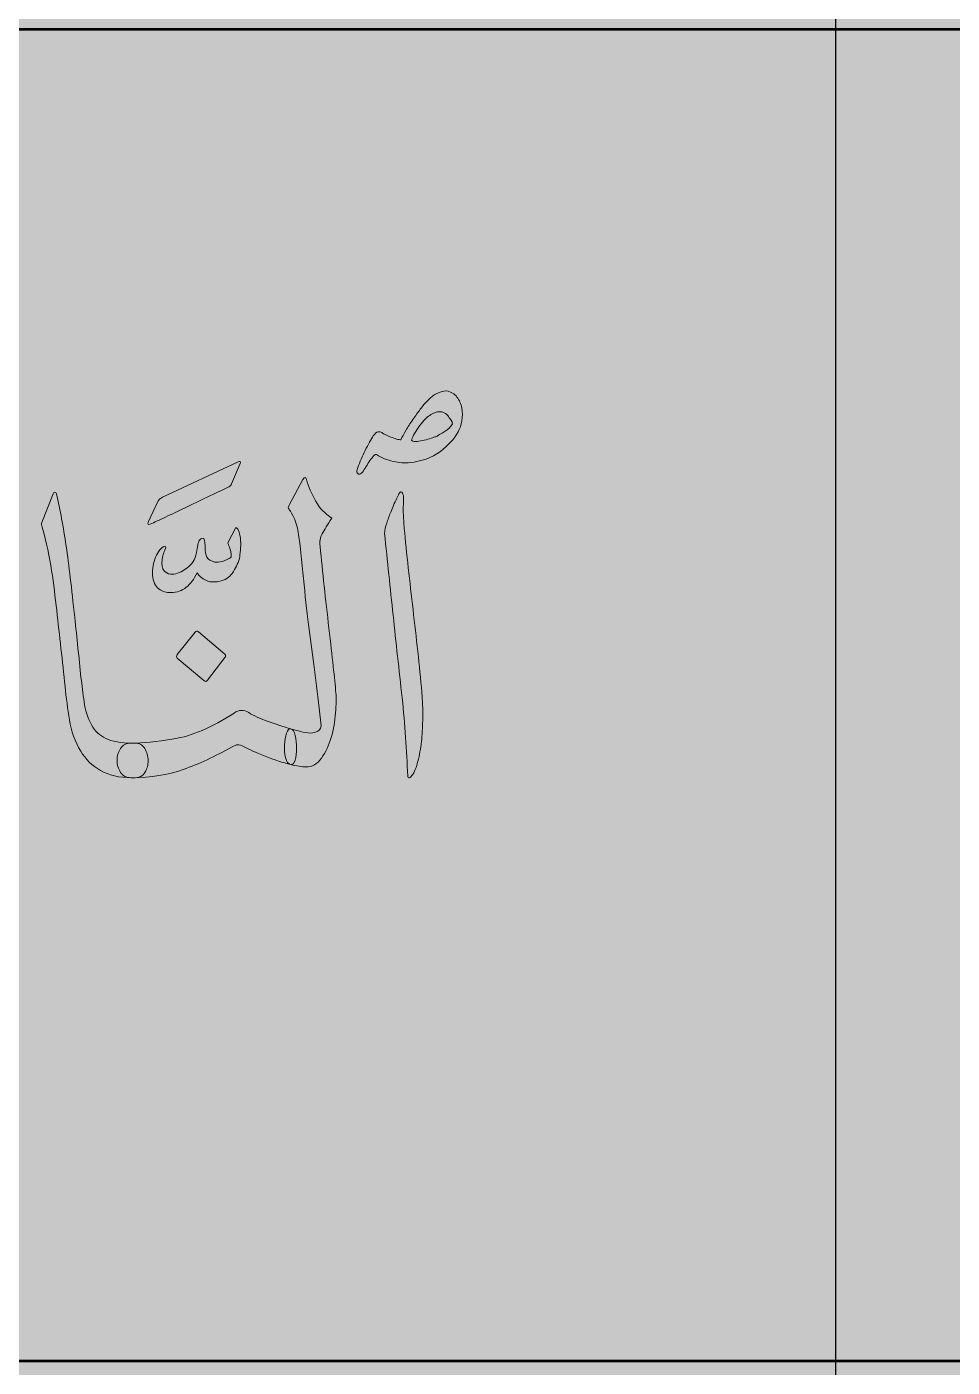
# Model space of a CAD drawing. Header units: inches. Extents: x -1481 to -429, y -1676 to -696.
# Drawn here: x -893.09 to -870.49, y -1240.95 to -1208.21 of the extents above; entities that cross this region are included whole.
import ezdxf

# ---------------------------------------------------------------- set-up
doc = ezdxf.new("R2010")
doc.units = ezdxf.units.IN
doc.header["$MEASUREMENT"] = 0
doc.layers.add('Layer 1', color=7, linetype='Continuous')

# ---------------------------------------------------------------- blocks, each defined once
blk = doc.blocks.new('block 75')
at = {"layer": 'Layer 1', "true_color": 0x009344}
h = blk.add_hatch(color=114, dxfattribs=at)
h.dxf.hatch_style = 2
h.paths.add_polyline_path([(-693.785, -1296.171), (-933.785, -1296.171), (-933.785, -1006.171), (-693.785, -1006.171)])
blk = doc.blocks.new('block 141')
at = {"layer": 'Layer 1', "color": 40, "lineweight": 30, "true_color": 0xf9a01b}
blk.add_lwpolyline([(-873.329, -1087.043), (-834.266, -1087.043), (-834.266, -1290.172), (-873.329, -1290.172), (-873.329, -1087.043)], dxfattribs=at)
blk.add_open_spline([(-895.945, -1087.043), (-895.945, -1087.043), (-873.329, -1087.043), (-873.329, -1087.043), (-873.329, -1087.043), (-873.329, -1290.172), (-873.329, -1290.172), (-873.329, -1290.172), (-912.392, -1290.172), (-912.392, -1290.172), (-912.392, -1290.172), (-912.392, -1102.669), (-912.392, -1102.669), (-912.392, -1094.039), (-905.028, -1087.043), (-895.945, -1087.043)], degree=3, knots=[0, 0, 0, 0, 1, 1, 1, 2, 2, 2, 3, 3, 3, 4, 4, 4, 5, 5, 5, 5], dxfattribs=at)
blk = doc.blocks.new('block 140')
at = {"layer": 'Layer 1', "true_color": 0x49c6ea}
h = blk.add_hatch(color=133, dxfattribs=at)
h.dxf.hatch_style = 2
h.paths.add_polyline_path([(-919.173, -1282.809), (-748.857, -1282.809), (-748.857, -1065.618), (-919.173, -1065.618)])
h = blk.add_hatch(color=133, dxfattribs=at)
h.dxf.hatch_style = 2
h.paths.add_polyline_path([(-907.435, -1277.731), (-761.338, -1277.731), (-761.338, -1076.165), (-907.435, -1076.165)])
at = {"layer": 'Layer 1', "true_color": 0xffed96}
h = blk.add_hatch(color=41, dxfattribs=at)
h.dxf.hatch_style = 2
h.paths.add_polyline_path([(-912.062, -1240.799), (-756.36, -1240.799), (-756.36, -1208.274), (-912.062, -1208.274)])
at = {"layer": 'Layer 1', "lineweight": 0}
blk.add_lwpolyline([(-912.062, -1240.799), (-756.36, -1240.799), (-756.36, -1208.274), (-912.062, -1208.274), (-912.062, -1240.799)], dxfattribs=at)
at = {"layer": 'Layer 1', "color": 44, "lineweight": 53, "true_color": 0xaf7e09}
blk.add_lwpolyline([(-912.062, -1240.799), (-756.36, -1240.799), (-756.36, -1208.274), (-912.062, -1208.274), (-912.062, -1240.799)], dxfattribs=at)
at = {"layer": 'Layer 1'}
blk.add_blockref('block 141', (0, 0), dxfattribs=at)
blk = doc.blocks.new('block 139')
at = {"layer": 'Layer 1', "true_color": 0x231f20}
h = blk.add_hatch(color=250, dxfattribs=at)
h.dxf.hatch_style = 2
edge = h.paths.add_edge_path()
edge.add_spline(control_points=[(-890.509, -1225.708), (-890.265, -1225.708), (-889.927, -1225.674), (-889.497, -1225.606), (-889.066, -1225.539), (-888.575, -1225.328), (-888.022, -1224.975), (-887.906, -1224.893), (-887.787, -1224.889), (-887.665, -1224.964), (-887.553, -1225.035), (-887.396, -1225.108), (-887.195, -1225.181), (-886.994, -1225.254), (-886.808, -1225.314), (-886.636, -1225.36), (-886.591, -1225.374), (-886.557, -1225.43), (-886.534, -1225.526), (-886.511, -1225.622), (-886.5, -1225.725), (-886.5, -1225.834), (-886.5, -1225.943), (-886.512, -1226.04), (-886.536, -1226.126), (-886.561, -1226.211), (-886.594, -1226.247), (-886.636, -1226.233), (-886.832, -1226.186), (-887.043, -1226.118), (-887.269, -1226.027), (-887.494, -1225.936), (-887.663, -1225.86), (-887.775, -1225.799), (-887.848, -1225.763), (-887.903, -1225.746), (-887.938, -1225.748), (-887.973, -1225.75), (-888.022, -1225.769), (-888.085, -1225.804), (-888.491, -1226.036), (-888.884, -1226.219), (-889.266, -1226.353), (-889.647, -1226.487), (-890.062, -1226.554), (-890.509, -1226.554), (-890.509, -1226.554), (-890.551, -1226.554), (-890.551, -1226.554), (-890.66, -1226.554), (-890.742, -1226.51), (-890.798, -1226.423), (-890.854, -1226.335), (-890.882, -1226.238), (-890.882, -1226.131), (-890.882, -1226.024), (-890.854, -1225.927), (-890.798, -1225.839), (-890.742, -1225.752), (-890.66, -1225.708), (-890.551, -1225.708), (-890.551, -1225.708), (-890.509, -1225.708), (-890.509, -1225.708)], knot_values=[0, 0, 0, 0, 1, 1, 1, 2, 2, 2, 3, 3, 3, 4, 4, 4, 5, 5, 5, 6, 6, 6, 7, 7, 7, 8, 8, 8, 9, 9, 9, 10, 10, 10, 11, 11, 11, 12, 12, 12, 13, 13, 13, 14, 14, 14, 15, 15, 15, 16, 16, 16, 17, 17, 17, 18, 18, 18, 19, 19, 19, 20, 20, 20, 21, 21, 21, 21], degree=3, periodic=1)
edge = h.paths.add_edge_path()
edge.add_spline(control_points=[(-888.977, -1222.999), (-888.949, -1222.967), (-888.923, -1222.964), (-888.898, -1222.988), (-888.898, -1222.988), (-888.253, -1223.535), (-888.253, -1223.535), (-888.225, -1223.567), (-888.223, -1223.595), (-888.247, -1223.62), (-888.247, -1223.62), (-888.678, -1224.172), (-888.678, -1224.172), (-888.702, -1224.207), (-888.73, -1224.211), (-888.762, -1224.182), (-888.762, -1224.182), (-889.413, -1223.636), (-889.413, -1223.636), (-889.437, -1223.611), (-889.437, -1223.581), (-889.413, -1223.545), (-889.413, -1223.545), (-888.977, -1222.999), (-888.977, -1222.999), (-888.977, -1222.999), (-888.977, -1222.999), (-888.977, -1222.999)], knot_values=[0, 0, 0, 0, 1, 1, 1, 2, 2, 2, 3, 3, 3, 4, 4, 4, 5, 5, 5, 6, 6, 6, 7, 7, 7, 8, 8, 8, 9, 9, 9, 9], degree=3, periodic=1)
edge = h.paths.add_edge_path()
edge.add_spline(control_points=[(-886.64, -1225.36), (-886.619, -1225.367), (-886.574, -1225.38), (-886.506, -1225.398), (-886.438, -1225.415), (-886.363, -1225.433), (-886.283, -1225.451), (-886.203, -1225.469), (-886.12, -1225.466), (-886.036, -1225.443), (-885.952, -1225.42), (-885.907, -1225.367), (-885.9, -1225.285), (-885.984, -1224.511), (-886.07, -1223.808), (-886.157, -1223.179), (-886.244, -1222.549), (-886.328, -1221.786), (-886.409, -1220.89), (-886.43, -1220.74), (-886.454, -1220.595), (-886.48, -1220.456), (-886.506, -1220.317), (-886.563, -1220.18), (-886.65, -1220.044), (-886.678, -1220.001), (-886.695, -1219.974), (-886.7, -1219.964), (-886.705, -1219.953), (-886.696, -1219.926), (-886.671, -1219.883), (-886.671, -1219.883), (-886.346, -1219.268), (-886.346, -1219.268), (-886.304, -1219.2), (-886.274, -1219.2), (-886.257, -1219.268), (-886.208, -1219.443), (-886.134, -1219.618), (-886.036, -1219.792), (-885.938, -1219.967), (-885.805, -1220.107), (-885.637, -1220.21), (-885.739, -1220.371), (-885.817, -1220.498), (-885.871, -1220.593), (-885.925, -1220.687), (-885.944, -1220.79), (-885.926, -1220.901), (-885.863, -1221.529), (-885.791, -1222.196), (-885.708, -1222.903), (-885.626, -1223.609), (-885.569, -1224.136), (-885.538, -1224.482), (-885.527, -1224.603), (-885.53, -1224.766), (-885.546, -1224.969), (-885.561, -1225.173), (-885.597, -1225.373), (-885.653, -1225.569), (-885.709, -1225.765), (-885.789, -1225.935), (-885.892, -1226.077), (-885.995, -1226.22), (-886.12, -1226.292), (-886.267, -1226.292), (-886.313, -1226.292), (-886.37, -1226.286), (-886.438, -1226.276), (-886.506, -1226.265), (-886.573, -1226.251), (-886.64, -1226.233), (-886.703, -1226.218), (-886.746, -1226.162), (-886.768, -1226.064), (-886.791, -1225.966), (-886.8, -1225.862), (-886.795, -1225.754), (-886.789, -1225.645), (-886.772, -1225.549), (-886.742, -1225.467), (-886.712, -1225.385), (-886.678, -1225.349), (-886.64, -1225.36)], knot_values=[0, 0, 0, 0, 1, 1, 1, 2, 2, 2, 3, 3, 3, 4, 4, 4, 5, 5, 5, 6, 6, 6, 7, 7, 7, 8, 8, 8, 9, 9, 9, 10, 10, 10, 11, 11, 11, 12, 12, 12, 13, 13, 13, 14, 14, 14, 15, 15, 15, 16, 16, 16, 17, 17, 17, 18, 18, 18, 19, 19, 19, 20, 20, 20, 21, 21, 21, 22, 22, 22, 23, 23, 23, 24, 24, 24, 25, 25, 25, 26, 26, 26, 27, 27, 27, 28, 28, 28, 28], degree=3, periodic=1)
edge = h.paths.add_edge_path()
edge.add_spline(control_points=[(-883.951, -1218.299), (-883.916, -1218.231), (-883.875, -1218.155), (-883.828, -1218.071), (-883.781, -1217.988), (-883.726, -1217.899), (-883.663, -1217.806), (-883.596, -1217.717), (-883.534, -1217.632), (-883.476, -1217.552), (-883.419, -1217.472), (-883.358, -1217.399), (-883.295, -1217.335), (-883.232, -1217.271), (-883.164, -1217.218), (-883.091, -1217.177), (-883.017, -1217.136), (-882.931, -1217.112), (-882.833, -1217.105), (-882.725, -1217.126), (-882.641, -1217.176), (-882.581, -1217.255), (-882.522, -1217.333), (-882.483, -1217.424), (-882.463, -1217.525), (-882.444, -1217.627), (-882.443, -1217.731), (-882.461, -1217.836), (-882.478, -1217.941), (-882.51, -1218.029), (-882.555, -1218.101), (-882.653, -1218.283), (-882.797, -1218.443), (-882.986, -1218.583), (-883.206, -1218.74), (-883.453, -1218.831), (-883.726, -1218.856), (-883.855, -1218.87), (-883.993, -1218.861), (-884.14, -1218.829), (-884.287, -1218.797), (-884.422, -1218.74), (-884.544, -1218.658), (-884.565, -1218.65), (-884.59, -1218.662), (-884.618, -1218.692), (-884.646, -1218.723), (-884.676, -1218.761), (-884.707, -1218.807), (-884.739, -1218.854), (-884.77, -1218.903), (-884.802, -1218.955), (-884.833, -1219.006), (-884.861, -1219.05), (-884.886, -1219.086), (-884.921, -1219.132), (-884.953, -1219.149), (-884.983, -1219.137), (-885.012, -1219.124), (-885.027, -1219.1), (-885.027, -1219.064), (-885.013, -1219.011), (-884.992, -1218.948), (-884.964, -1218.877), (-884.936, -1218.806), (-884.906, -1218.734), (-884.872, -1218.663), (-884.839, -1218.592), (-884.805, -1218.522), (-884.77, -1218.454), (-884.735, -1218.386), (-884.702, -1218.327), (-884.67, -1218.277), (-884.642, -1218.224), (-884.609, -1218.178), (-884.571, -1218.138), (-884.532, -1218.099), (-884.48, -1218.094), (-884.413, -1218.122), (-884.399, -1218.136), (-884.372, -1218.153), (-884.332, -1218.173), (-884.292, -1218.193), (-884.247, -1218.212), (-884.198, -1218.232), (-884.149, -1218.252), (-884.102, -1218.268), (-884.056, -1218.28), (-884.011, -1218.293), (-883.976, -1218.299), (-883.951, -1218.299)], knot_values=[0, 0, 0, 0, 1, 1, 1, 2, 2, 2, 3, 3, 3, 4, 4, 4, 5, 5, 5, 6, 6, 6, 7, 7, 7, 8, 8, 8, 9, 9, 9, 10, 10, 10, 11, 11, 11, 12, 12, 12, 13, 13, 13, 14, 14, 14, 15, 15, 15, 16, 16, 16, 17, 17, 17, 18, 18, 18, 19, 19, 19, 20, 20, 20, 21, 21, 21, 22, 22, 22, 23, 23, 23, 24, 24, 24, 25, 25, 25, 26, 26, 26, 27, 27, 27, 28, 28, 28, 29, 29, 29, 30, 30, 30, 30], degree=3, periodic=1)
edge = h.paths.add_edge_path()
edge.add_spline(control_points=[(-883.957, -1219.573), (-883.936, -1219.573), (-883.921, -1219.582), (-883.912, -1219.6), (-883.903, -1219.618), (-883.896, -1219.637), (-883.891, -1219.659), (-883.886, -1219.68), (-883.883, -1219.702), (-883.883, -1219.726), (-883.883, -1219.749), (-883.883, -1219.766), (-883.883, -1219.776), (-883.894, -1219.912), (-883.895, -1220.045), (-883.888, -1220.175), (-883.881, -1220.306), (-883.871, -1220.437), (-883.857, -1220.569), (-883.829, -1220.886), (-883.796, -1221.215), (-883.757, -1221.554), (-883.719, -1221.893), (-883.679, -1222.234), (-883.639, -1222.576), (-883.599, -1222.919), (-883.56, -1223.26), (-883.524, -1223.599), (-883.487, -1223.938), (-883.456, -1224.268), (-883.432, -1224.589), (-883.421, -1224.714), (-883.416, -1224.861), (-883.416, -1225.031), (-883.416, -1225.2), (-883.423, -1225.372), (-883.437, -1225.545), (-883.451, -1225.718), (-883.475, -1225.883), (-883.508, -1226.04), (-883.541, -1226.197), (-883.584, -1226.329), (-883.636, -1226.436), (-883.654, -1226.465), (-883.671, -1226.49), (-883.689, -1226.511), (-883.706, -1226.532), (-883.724, -1226.547), (-883.741, -1226.554), (-883.769, -1226.561), (-883.783, -1226.547), (-883.783, -1226.511), (-883.797, -1226.201), (-883.815, -1225.887), (-883.836, -1225.569), (-883.857, -1225.251), (-883.885, -1224.928), (-883.92, -1224.6), (-883.997, -1223.918), (-884.07, -1223.247), (-884.14, -1222.587), (-884.21, -1221.927), (-884.28, -1221.259), (-884.35, -1220.585), (-884.343, -1220.503), (-884.326, -1220.419), (-884.298, -1220.333), (-884.27, -1220.248), (-884.237, -1220.158), (-884.198, -1220.065), (-884.177, -1220.016), (-884.154, -1219.961), (-884.13, -1219.902), (-884.105, -1219.843), (-884.082, -1219.79), (-884.059, -1219.742), (-884.036, -1219.693), (-884.016, -1219.653), (-883.999, -1219.621), (-883.981, -1219.589), (-883.967, -1219.573), (-883.957, -1219.573)], knot_values=[0, 0, 0, 0, 1, 1, 1, 2, 2, 2, 3, 3, 3, 4, 4, 4, 5, 5, 5, 6, 6, 6, 7, 7, 7, 8, 8, 8, 9, 9, 9, 10, 10, 10, 11, 11, 11, 12, 12, 12, 13, 13, 13, 14, 14, 14, 15, 15, 15, 16, 16, 16, 17, 17, 17, 18, 18, 18, 19, 19, 19, 20, 20, 20, 21, 21, 21, 22, 22, 22, 23, 23, 23, 24, 24, 24, 25, 25, 25, 26, 26, 26, 27, 27, 27, 27], degree=3, periodic=1)
edge = h.paths.add_edge_path()
edge.add_spline(control_points=[(-882.802, -1217.705), (-882.879, -1217.626), (-882.963, -1217.598), (-883.054, -1217.619), (-883.145, -1217.64), (-883.229, -1217.683), (-883.306, -1217.747), (-883.337, -1217.769), (-883.377, -1217.809), (-883.424, -1217.868), (-883.471, -1217.927), (-883.516, -1217.988), (-883.558, -1218.053), (-883.6, -1218.117), (-883.634, -1218.175), (-883.66, -1218.227), (-883.686, -1218.278), (-883.694, -1218.31), (-883.684, -1218.32), (-883.652, -1218.338), (-883.608, -1218.344), (-883.552, -1218.339), (-883.497, -1218.334), (-883.439, -1218.324), (-883.379, -1218.31), (-883.32, -1218.295), (-883.265, -1218.279), (-883.214, -1218.261), (-883.163, -1218.244), (-883.126, -1218.231), (-883.101, -1218.224), (-883.01, -1218.178), (-882.932, -1218.133), (-882.868, -1218.09), (-882.803, -1218.047), (-882.744, -1217.988), (-882.692, -1217.913), (-882.692, -1217.878), (-882.705, -1217.844), (-882.731, -1217.812), (-882.757, -1217.78), (-882.781, -1217.744), (-882.802, -1217.705)], knot_values=[0, 0, 0, 0, 1, 1, 1, 2, 2, 2, 3, 3, 3, 4, 4, 4, 5, 5, 5, 6, 6, 6, 7, 7, 7, 8, 8, 8, 9, 9, 9, 10, 10, 10, 11, 11, 11, 12, 12, 12, 13, 13, 13, 14, 14, 14, 14], degree=3, periodic=1)
h = blk.add_hatch(color=250, dxfattribs=at)
h.dxf.hatch_style = 2
edge = h.paths.add_edge_path()
edge.add_spline(control_points=[(-888.085, -1219.375), (-888.095, -1219.407), (-888.119, -1219.431), (-888.156, -1219.449), (-888.324, -1219.53), (-888.5, -1219.615), (-888.684, -1219.703), (-888.867, -1219.792), (-889.045, -1219.876), (-889.217, -1219.958), (-889.388, -1220.039), (-889.548, -1220.115), (-889.697, -1220.186), (-889.845, -1220.256), (-889.971, -1220.315), (-890.075, -1220.36), (-890.099, -1220.371), (-890.116, -1220.371), (-890.126, -1220.36), (-890.136, -1220.35), (-890.136, -1220.334), (-890.126, -1220.313), (-890.126, -1220.313), (-889.878, -1219.793), (-889.878, -1219.793), (-889.862, -1219.765), (-889.844, -1219.745), (-889.825, -1219.733), (-889.807, -1219.72), (-889.789, -1219.709), (-889.772, -1219.698), (-889.772, -1219.698), (-887.928, -1218.839), (-887.928, -1218.839), (-887.874, -1218.815), (-887.858, -1218.829), (-887.878, -1218.882), (-887.878, -1218.882), (-888.085, -1219.375), (-888.085, -1219.375), (-888.085, -1219.375), (-888.085, -1219.375), (-888.085, -1219.375)], knot_values=[0, 0, 0, 0, 1, 1, 1, 2, 2, 2, 3, 3, 3, 4, 4, 4, 5, 5, 5, 6, 6, 6, 7, 7, 7, 8, 8, 8, 9, 9, 9, 10, 10, 10, 11, 11, 11, 12, 12, 12, 13, 13, 13, 14, 14, 14, 14], degree=3, periodic=1)
edge = h.paths.add_edge_path()
edge.add_spline(control_points=[(-888.929, -1221.549), (-889.006, -1221.706), (-889.094, -1221.824), (-889.192, -1221.902), (-889.296, -1221.984), (-889.421, -1222.027), (-889.564, -1222.031), (-889.68, -1222.034), (-889.78, -1222.004), (-889.866, -1221.94), (-889.952, -1221.875), (-890.002, -1221.763), (-890.016, -1221.602), (-890.023, -1221.531), (-890.019, -1221.457), (-890.005, -1221.38), (-889.991, -1221.303), (-889.97, -1221.231), (-889.942, -1221.163), (-889.914, -1221.099), (-889.882, -1221.043), (-889.845, -1220.995), (-889.808, -1220.947), (-889.769, -1220.915), (-889.727, -1220.901), (-889.685, -1220.898), (-889.681, -1220.93), (-889.716, -1220.997), (-889.737, -1221.037), (-889.754, -1221.083), (-889.766, -1221.137), (-889.779, -1221.19), (-889.785, -1221.243), (-889.787, -1221.295), (-889.789, -1221.346), (-889.785, -1221.39), (-889.774, -1221.426), (-889.764, -1221.461), (-889.741, -1221.495), (-889.706, -1221.527), (-889.653, -1221.567), (-889.597, -1221.585), (-889.538, -1221.584), (-889.478, -1221.582), (-889.421, -1221.568), (-889.365, -1221.543), (-889.305, -1221.519), (-889.252, -1221.489), (-889.205, -1221.455), (-889.157, -1221.421), (-889.109, -1221.376), (-889.06, -1221.319), (-889.015, -1221.265), (-888.982, -1221.197), (-888.961, -1221.115), (-888.94, -1221.033), (-888.926, -1220.965), (-888.919, -1220.912), (-888.915, -1220.865), (-888.903, -1220.819), (-888.882, -1220.773), (-888.861, -1220.726), (-888.826, -1220.703), (-888.777, -1220.703), (-888.766, -1220.703), (-888.759, -1220.713), (-888.753, -1220.732), (-888.748, -1220.752), (-888.744, -1220.774), (-888.74, -1220.799), (-888.737, -1220.824), (-888.735, -1220.848), (-888.735, -1220.872), (-888.735, -1220.895), (-888.735, -1220.912), (-888.735, -1220.922), (-888.735, -1221.026), (-888.719, -1221.107), (-888.688, -1221.166), (-888.656, -1221.225), (-888.593, -1221.265), (-888.499, -1221.287), (-888.45, -1221.297), (-888.386, -1221.292), (-888.307, -1221.27), (-888.228, -1221.249), (-888.159, -1221.213), (-888.1, -1221.163), (-888.093, -1221.156), (-888.091, -1221.137), (-888.095, -1221.104), (-888.098, -1221.072), (-888.104, -1221.039), (-888.113, -1221.003), (-888.122, -1220.967), (-888.134, -1220.929), (-888.15, -1220.888), (-888.165, -1220.847), (-888.175, -1220.823), (-888.179, -1220.815), (-888.179, -1220.815), (-887.984, -1220.441), (-887.984, -1220.441), (-887.949, -1220.459), (-887.922, -1220.498), (-887.903, -1220.558), (-887.884, -1220.619), (-887.872, -1220.688), (-887.866, -1220.765), (-887.861, -1220.841), (-887.862, -1220.919), (-887.869, -1220.997), (-887.876, -1221.076), (-887.885, -1221.142), (-887.895, -1221.196), (-887.937, -1221.328), (-887.994, -1221.447), (-888.066, -1221.554), (-888.137, -1221.661), (-888.247, -1221.729), (-888.394, -1221.758), (-888.523, -1221.783), (-888.632, -1221.774), (-888.719, -1221.731), (-888.807, -1221.688), (-888.877, -1221.627), (-888.929, -1221.549)], knot_values=[0, 0, 0, 0, 1, 1, 1, 2, 2, 2, 3, 3, 3, 4, 4, 4, 5, 5, 5, 6, 6, 6, 7, 7, 7, 8, 8, 8, 9, 9, 9, 10, 10, 10, 11, 11, 11, 12, 12, 12, 13, 13, 13, 14, 14, 14, 15, 15, 15, 16, 16, 16, 17, 17, 17, 18, 18, 18, 19, 19, 19, 20, 20, 20, 21, 21, 21, 22, 22, 22, 23, 23, 23, 24, 24, 24, 25, 25, 25, 26, 26, 26, 27, 27, 27, 28, 28, 28, 29, 29, 29, 30, 30, 30, 31, 31, 31, 32, 32, 32, 33, 33, 33, 34, 34, 34, 35, 35, 35, 36, 36, 36, 37, 37, 37, 38, 38, 38, 39, 39, 39, 40, 40, 40, 41, 41, 41, 42, 42, 42, 42], degree=3, periodic=1)
h = blk.add_hatch(color=250, dxfattribs=at)
h.dxf.hatch_style = 2
edge = h.paths.add_edge_path()
edge.add_spline(control_points=[(-897.318, -1225.21), (-897.234, -1225.274), (-897.129, -1225.32), (-897.003, -1225.347), (-896.877, -1225.373), (-896.748, -1225.385), (-896.617, -1225.381), (-896.486, -1225.378), (-896.358, -1225.361), (-896.234, -1225.331), (-896.11, -1225.3), (-896.006, -1225.258), (-895.922, -1225.205), (-895.754, -1225.105), (-895.622, -1224.975), (-895.528, -1224.814), (-895.434, -1224.653), (-895.337, -1224.455), (-895.239, -1224.22), (-895.225, -1224.184), (-895.204, -1224.155), (-895.176, -1224.131), (-895.148, -1224.108), (-895.121, -1224.095), (-895.095, -1224.091), (-895.069, -1224.088), (-895.048, -1224.095), (-895.032, -1224.113), (-895.016, -1224.131), (-895.014, -1224.163), (-895.024, -1224.209), (-895.045, -1224.302), (-895.067, -1224.388), (-895.09, -1224.466), (-895.113, -1224.545), (-895.143, -1224.639), (-895.182, -1224.75), (-895.168, -1224.818), (-895.114, -1224.891), (-895.022, -1224.969), (-894.929, -1225.048), (-894.817, -1225.115), (-894.686, -1225.17), (-894.554, -1225.225), (-894.414, -1225.262), (-894.263, -1225.28), (-894.113, -1225.298), (-893.971, -1225.28), (-893.838, -1225.226), (-893.838, -1225.091), (-893.847, -1224.965), (-893.864, -1224.849), (-893.882, -1224.733), (-893.911, -1224.603), (-893.953, -1224.461), (-893.953, -1224.461), (-893.644, -1223.829), (-893.644, -1223.829), (-893.619, -1223.783), (-893.598, -1223.779), (-893.581, -1223.818), (-893.497, -1224.1), (-893.453, -1224.348), (-893.45, -1224.562), (-893.446, -1224.777), (-893.476, -1225.003), (-893.539, -1225.242), (-893.56, -1225.328), (-893.587, -1225.415), (-893.62, -1225.502), (-893.653, -1225.589), (-893.693, -1225.671), (-893.738, -1225.746), (-893.784, -1225.82), (-893.837, -1225.885), (-893.898, -1225.938), (-893.96, -1225.992), (-894.029, -1226.029), (-894.106, -1226.051), (-894.235, -1226.083), (-894.365, -1226.092), (-894.494, -1226.077), (-894.624, -1226.063), (-894.749, -1226.028), (-894.869, -1225.973), (-894.99, -1225.918), (-895.104, -1225.843), (-895.21, -1225.748), (-895.317, -1225.654), (-895.411, -1225.544), (-895.491, -1225.419), (-895.705, -1225.701), (-895.939, -1225.903), (-896.195, -1226.027), (-896.45, -1226.15), (-896.74, -1226.201), (-897.066, -1226.179), (-897.041, -1226.354), (-897.028, -1226.53), (-897.026, -1226.706), (-897.025, -1226.883), (-897.037, -1227.058), (-897.063, -1227.231), (-897.089, -1227.404), (-897.131, -1227.572), (-897.189, -1227.734), (-897.247, -1227.897), (-897.325, -1228.047), (-897.423, -1228.187), (-897.57, -1228.39), (-897.743, -1228.568), (-897.942, -1228.719), (-898.142, -1228.871), (-898.355, -1228.997), (-898.583, -1229.097), (-898.814, -1229.197), (-899.052, -1229.271), (-899.296, -1229.319), (-899.541, -1229.367), (-899.785, -1229.391), (-900.026, -1229.391), (-900.306, -1229.391), (-900.568, -1229.347), (-900.813, -1229.257), (-901.058, -1229.168), (-901.271, -1229.04), (-901.451, -1228.872), (-901.631, -1228.704), (-901.774, -1228.5), (-901.879, -1228.259), (-901.984, -1228.018), (-902.036, -1227.744), (-902.036, -1227.437), (-902.036, -1227.102), (-901.981, -1226.778), (-901.871, -1226.466), (-901.761, -1226.153), (-901.616, -1225.858), (-901.438, -1225.58), (-901.417, -1225.547), (-901.398, -1225.532), (-901.383, -1225.534), (-901.367, -1225.536), (-901.354, -1225.546), (-901.343, -1225.563), (-901.333, -1225.581), (-901.326, -1225.602), (-901.322, -1225.625), (-901.319, -1225.648), (-901.319, -1225.663), (-901.322, -1225.671), (-901.389, -1225.853), (-901.449, -1226.027), (-901.503, -1226.195), (-901.558, -1226.363), (-901.598, -1226.525), (-901.624, -1226.682), (-901.65, -1226.839), (-901.659, -1226.994), (-901.65, -1227.145), (-901.642, -1227.297), (-901.606, -1227.45), (-901.543, -1227.603), (-901.431, -1227.882), (-901.25, -1228.108), (-901, -1228.283), (-900.749, -1228.458), (-900.407, -1228.545), (-899.973, -1228.545), (-899.729, -1228.545), (-899.48, -1228.522), (-899.228, -1228.476), (-898.976, -1228.429), (-898.733, -1228.356), (-898.499, -1228.256), (-898.264, -1228.156), (-898.048, -1228.028), (-897.85, -1227.871), (-897.653, -1227.714), (-897.487, -1227.525), (-897.354, -1227.303), (-897.354, -1227.111), (-897.373, -1226.928), (-897.41, -1226.755), (-897.446, -1226.581), (-897.496, -1226.415), (-897.559, -1226.254), (-897.622, -1226.09), (-897.696, -1225.929), (-897.78, -1225.772), (-897.864, -1225.615), (-897.953, -1225.455), (-898.047, -1225.29), (-898.009, -1225.162), (-897.979, -1225.038), (-897.958, -1224.918), (-897.937, -1224.799), (-897.906, -1224.677), (-897.864, -1224.552), (-897.853, -1224.523), (-897.839, -1224.51), (-897.822, -1224.512), (-897.804, -1224.513), (-897.785, -1224.527), (-897.764, -1224.552), (-897.68, -1224.673), (-897.603, -1224.787), (-897.533, -1224.894), (-897.463, -1225.001), (-897.391, -1225.107), (-897.318, -1225.21)], knot_values=[0, 0, 0, 0, 1, 1, 1, 2, 2, 2, 3, 3, 3, 4, 4, 4, 5, 5, 5, 6, 6, 6, 7, 7, 7, 8, 8, 8, 9, 9, 9, 10, 10, 10, 11, 11, 11, 12, 12, 12, 13, 13, 13, 14, 14, 14, 15, 15, 15, 16, 16, 16, 17, 17, 17, 18, 18, 18, 19, 19, 19, 20, 20, 20, 21, 21, 21, 22, 22, 22, 23, 23, 23, 24, 24, 24, 25, 25, 25, 26, 26, 26, 27, 27, 27, 28, 28, 28, 29, 29, 29, 30, 30, 30, 31, 31, 31, 32, 32, 32, 33, 33, 33, 34, 34, 34, 35, 35, 35, 36, 36, 36, 37, 37, 37, 38, 38, 38, 39, 39, 39, 40, 40, 40, 41, 41, 41, 42, 42, 42, 43, 43, 43, 44, 44, 44, 45, 45, 45, 46, 46, 46, 47, 47, 47, 48, 48, 48, 49, 49, 49, 50, 50, 50, 51, 51, 51, 52, 52, 52, 53, 53, 53, 54, 54, 54, 55, 55, 55, 56, 56, 56, 57, 57, 57, 58, 58, 58, 59, 59, 59, 60, 60, 60, 61, 61, 61, 62, 62, 62, 63, 63, 63, 64, 64, 64, 65, 65, 65, 66, 66, 66, 67, 67, 67, 68, 68, 68, 69, 69, 69, 70, 70, 70, 70], degree=3, periodic=1)
edge = h.paths.add_edge_path()
edge.add_spline(control_points=[(-890.443, -1225.708), (-890.338, -1225.708), (-890.259, -1225.753), (-890.207, -1225.842), (-890.154, -1225.931), (-890.127, -1226.028), (-890.125, -1226.134), (-890.123, -1226.239), (-890.149, -1226.335), (-890.201, -1226.423), (-890.254, -1226.51), (-890.334, -1226.554), (-890.443, -1226.554), (-890.453, -1226.554), (-890.465, -1226.554), (-890.477, -1226.554), (-890.489, -1226.554), (-890.502, -1226.554), (-890.516, -1226.554), (-890.831, -1226.554), (-891.089, -1226.495), (-891.29, -1226.377), (-891.492, -1226.259), (-891.652, -1226.102), (-891.771, -1225.906), (-891.911, -1225.671), (-892.002, -1225.416), (-892.046, -1225.143), (-892.09, -1224.87), (-892.126, -1224.598), (-892.154, -1224.327), (-892.185, -1224.016), (-892.218, -1223.706), (-892.253, -1223.395), (-892.288, -1223.085), (-892.323, -1222.774), (-892.358, -1222.464), (-892.393, -1222.143), (-892.434, -1221.819), (-892.482, -1221.492), (-892.529, -1221.166), (-892.605, -1220.813), (-892.71, -1220.435), (-892.717, -1220.406), (-892.722, -1220.385), (-892.726, -1220.371), (-892.729, -1220.356), (-892.728, -1220.339), (-892.721, -1220.317), (-892.721, -1220.317), (-892.448, -1219.616), (-892.448, -1219.616), (-892.437, -1219.591), (-892.422, -1219.578), (-892.403, -1219.578), (-892.384, -1219.578), (-892.371, -1219.591), (-892.364, -1219.616), (-892.318, -1219.819), (-892.276, -1220.024), (-892.238, -1220.229), (-892.199, -1220.434), (-892.162, -1220.656), (-892.127, -1220.895), (-892.093, -1221.131), (-892.058, -1221.39), (-892.025, -1221.674), (-891.992, -1221.958), (-891.956, -1222.28), (-891.918, -1222.641), (-891.89, -1222.89), (-891.863, -1223.137), (-891.839, -1223.379), (-891.814, -1223.622), (-891.79, -1223.865), (-891.765, -1224.107), (-891.741, -1224.3), (-891.715, -1224.498), (-891.687, -1224.702), (-891.659, -1224.905), (-891.599, -1225.092), (-891.508, -1225.264), (-891.428, -1225.41), (-891.311, -1225.521), (-891.159, -1225.596), (-891.007, -1225.671), (-890.793, -1225.708), (-890.516, -1225.708), (-890.502, -1225.708), (-890.489, -1225.708), (-890.477, -1225.708), (-890.465, -1225.708), (-890.453, -1225.708), (-890.443, -1225.708)], knot_values=[0, 0, 0, 0, 1, 1, 1, 2, 2, 2, 3, 3, 3, 4, 4, 4, 5, 5, 5, 6, 6, 6, 7, 7, 7, 8, 8, 8, 9, 9, 9, 10, 10, 10, 11, 11, 11, 12, 12, 12, 13, 13, 13, 14, 14, 14, 15, 15, 15, 16, 16, 16, 17, 17, 17, 18, 18, 18, 19, 19, 19, 20, 20, 20, 21, 21, 21, 22, 22, 22, 23, 23, 23, 24, 24, 24, 25, 25, 25, 26, 26, 26, 27, 27, 27, 28, 28, 28, 29, 29, 29, 30, 30, 30, 31, 31, 31, 31], degree=3, periodic=1)
at = {"layer": 'Layer 1', "lineweight": 0}
for points, knots in [([(-883.951, -1218.299), (-883.916, -1218.231), (-883.875, -1218.155), (-883.828, -1218.071), (-883.781, -1217.988), (-883.726, -1217.899), (-883.663, -1217.806), (-883.596, -1217.717), (-883.534, -1217.632), (-883.476, -1217.552), (-883.419, -1217.472), (-883.358, -1217.399), (-883.295, -1217.335), (-883.232, -1217.271), (-883.164, -1217.218), (-883.091, -1217.177), (-883.017, -1217.136), (-882.931, -1217.112), (-882.833, -1217.105), (-882.725, -1217.126), (-882.641, -1217.176), (-882.581, -1217.255), (-882.522, -1217.333), (-882.483, -1217.424), (-882.463, -1217.525), (-882.444, -1217.627), (-882.443, -1217.731), (-882.461, -1217.836), (-882.478, -1217.941), (-882.51, -1218.029), (-882.555, -1218.101), (-882.653, -1218.283), (-882.797, -1218.443), (-882.986, -1218.583), (-883.206, -1218.74), (-883.453, -1218.831), (-883.726, -1218.856), (-883.855, -1218.87), (-883.993, -1218.861), (-884.14, -1218.829), (-884.287, -1218.797), (-884.422, -1218.74), (-884.544, -1218.658), (-884.565, -1218.65), (-884.59, -1218.662), (-884.618, -1218.692), (-884.646, -1218.723), (-884.676, -1218.761), (-884.707, -1218.807), (-884.739, -1218.854), (-884.77, -1218.903), (-884.802, -1218.955), (-884.833, -1219.006), (-884.861, -1219.05), (-884.886, -1219.086), (-884.921, -1219.132), (-884.953, -1219.149), (-884.983, -1219.137), (-885.012, -1219.124), (-885.027, -1219.1), (-885.027, -1219.064), (-885.013, -1219.011), (-884.992, -1218.948), (-884.964, -1218.877), (-884.936, -1218.806), (-884.906, -1218.734), (-884.872, -1218.663), (-884.839, -1218.592), (-884.805, -1218.522), (-884.77, -1218.454), (-884.735, -1218.386), (-884.702, -1218.327), (-884.67, -1218.277), (-884.642, -1218.224), (-884.609, -1218.178), (-884.571, -1218.138), (-884.532, -1218.099), (-884.48, -1218.094), (-884.413, -1218.122), (-884.399, -1218.136), (-884.372, -1218.153), (-884.332, -1218.173), (-884.292, -1218.193), (-884.247, -1218.212), (-884.198, -1218.232), (-884.149, -1218.252), (-884.102, -1218.268), (-884.056, -1218.28), (-884.011, -1218.293), (-883.976, -1218.299), (-883.951, -1218.299)], [0, 0, 0, 0, 1, 1, 1, 2, 2, 2, 3, 3, 3, 4, 4, 4, 5, 5, 5, 6, 6, 6, 7, 7, 7, 8, 8, 8, 9, 9, 9, 10, 10, 10, 11, 11, 11, 12, 12, 12, 13, 13, 13, 14, 14, 14, 15, 15, 15, 16, 16, 16, 17, 17, 17, 18, 18, 18, 19, 19, 19, 20, 20, 20, 21, 21, 21, 22, 22, 22, 23, 23, 23, 24, 24, 24, 25, 25, 25, 26, 26, 26, 27, 27, 27, 28, 28, 28, 29, 29, 29, 30, 30, 30, 30]), ([(-882.802, -1217.705), (-882.879, -1217.626), (-882.963, -1217.598), (-883.054, -1217.619), (-883.145, -1217.64), (-883.229, -1217.683), (-883.306, -1217.747), (-883.337, -1217.769), (-883.377, -1217.809), (-883.424, -1217.868), (-883.471, -1217.927), (-883.516, -1217.988), (-883.558, -1218.053), (-883.6, -1218.117), (-883.634, -1218.175), (-883.66, -1218.227), (-883.686, -1218.278), (-883.694, -1218.31), (-883.684, -1218.32), (-883.652, -1218.338), (-883.608, -1218.344), (-883.552, -1218.339), (-883.497, -1218.334), (-883.439, -1218.324), (-883.379, -1218.31), (-883.32, -1218.295), (-883.265, -1218.279), (-883.214, -1218.261), (-883.163, -1218.244), (-883.126, -1218.231), (-883.101, -1218.224), (-883.01, -1218.178), (-882.932, -1218.133), (-882.868, -1218.09), (-882.803, -1218.047), (-882.744, -1217.988), (-882.692, -1217.913), (-882.692, -1217.878), (-882.705, -1217.844), (-882.731, -1217.812), (-882.757, -1217.78), (-882.781, -1217.744), (-882.802, -1217.705)], [0, 0, 0, 0, 1, 1, 1, 2, 2, 2, 3, 3, 3, 4, 4, 4, 5, 5, 5, 6, 6, 6, 7, 7, 7, 8, 8, 8, 9, 9, 9, 10, 10, 10, 11, 11, 11, 12, 12, 12, 13, 13, 13, 14, 14, 14, 14]), ([(-888.085, -1219.375), (-888.095, -1219.407), (-888.119, -1219.431), (-888.156, -1219.449), (-888.324, -1219.53), (-888.5, -1219.615), (-888.684, -1219.703), (-888.867, -1219.792), (-889.045, -1219.876), (-889.217, -1219.958), (-889.388, -1220.039), (-889.548, -1220.115), (-889.697, -1220.186), (-889.845, -1220.256), (-889.971, -1220.315), (-890.075, -1220.36), (-890.099, -1220.371), (-890.116, -1220.371), (-890.126, -1220.36), (-890.136, -1220.35), (-890.136, -1220.334), (-890.126, -1220.313), (-890.126, -1220.313), (-889.878, -1219.793), (-889.878, -1219.793), (-889.862, -1219.765), (-889.844, -1219.745), (-889.825, -1219.733), (-889.807, -1219.72), (-889.789, -1219.709), (-889.772, -1219.698), (-889.772, -1219.698), (-887.928, -1218.839), (-887.928, -1218.839), (-887.874, -1218.815), (-887.858, -1218.829), (-887.878, -1218.882), (-887.878, -1218.882), (-888.085, -1219.375), (-888.085, -1219.375), (-888.085, -1219.375), (-888.085, -1219.375), (-888.085, -1219.375)], [0, 0, 0, 0, 1, 1, 1, 2, 2, 2, 3, 3, 3, 4, 4, 4, 5, 5, 5, 6, 6, 6, 7, 7, 7, 8, 8, 8, 9, 9, 9, 10, 10, 10, 11, 11, 11, 12, 12, 12, 13, 13, 13, 14, 14, 14, 14]), ([(-886.64, -1225.36), (-886.619, -1225.367), (-886.574, -1225.38), (-886.506, -1225.398), (-886.438, -1225.415), (-886.363, -1225.433), (-886.283, -1225.451), (-886.203, -1225.469), (-886.12, -1225.466), (-886.036, -1225.443), (-885.952, -1225.42), (-885.907, -1225.367), (-885.9, -1225.285), (-885.984, -1224.511), (-886.07, -1223.808), (-886.157, -1223.179), (-886.244, -1222.549), (-886.328, -1221.786), (-886.409, -1220.89), (-886.43, -1220.74), (-886.454, -1220.595), (-886.48, -1220.456), (-886.506, -1220.317), (-886.563, -1220.18), (-886.65, -1220.044), (-886.678, -1220.001), (-886.695, -1219.974), (-886.7, -1219.964), (-886.705, -1219.953), (-886.696, -1219.926), (-886.671, -1219.883), (-886.671, -1219.883), (-886.346, -1219.268), (-886.346, -1219.268), (-886.304, -1219.2), (-886.274, -1219.2), (-886.257, -1219.268), (-886.208, -1219.443), (-886.134, -1219.618), (-886.036, -1219.792), (-885.938, -1219.967), (-885.805, -1220.107), (-885.637, -1220.21), (-885.739, -1220.371), (-885.817, -1220.498), (-885.871, -1220.593), (-885.925, -1220.687), (-885.944, -1220.79), (-885.926, -1220.901), (-885.863, -1221.529), (-885.791, -1222.196), (-885.708, -1222.903), (-885.626, -1223.609), (-885.569, -1224.136), (-885.538, -1224.482), (-885.527, -1224.603), (-885.53, -1224.766), (-885.546, -1224.969), (-885.561, -1225.173), (-885.597, -1225.373), (-885.653, -1225.569), (-885.709, -1225.765), (-885.789, -1225.935), (-885.892, -1226.077), (-885.995, -1226.22), (-886.12, -1226.292), (-886.267, -1226.292), (-886.313, -1226.292), (-886.37, -1226.286), (-886.438, -1226.276), (-886.506, -1226.265), (-886.573, -1226.251), (-886.64, -1226.233), (-886.703, -1226.218), (-886.746, -1226.162), (-886.768, -1226.064), (-886.791, -1225.966), (-886.8, -1225.862), (-886.795, -1225.754), (-886.789, -1225.645), (-886.772, -1225.549), (-886.742, -1225.467), (-886.712, -1225.385), (-886.678, -1225.349), (-886.64, -1225.36)], [0, 0, 0, 0, 1, 1, 1, 2, 2, 2, 3, 3, 3, 4, 4, 4, 5, 5, 5, 6, 6, 6, 7, 7, 7, 8, 8, 8, 9, 9, 9, 10, 10, 10, 11, 11, 11, 12, 12, 12, 13, 13, 13, 14, 14, 14, 15, 15, 15, 16, 16, 16, 17, 17, 17, 18, 18, 18, 19, 19, 19, 20, 20, 20, 21, 21, 21, 22, 22, 22, 23, 23, 23, 24, 24, 24, 25, 25, 25, 26, 26, 26, 27, 27, 27, 28, 28, 28, 28]), ([(-890.443, -1225.708), (-890.338, -1225.708), (-890.259, -1225.753), (-890.207, -1225.842), (-890.154, -1225.931), (-890.127, -1226.028), (-890.125, -1226.134), (-890.123, -1226.239), (-890.149, -1226.335), (-890.201, -1226.423), (-890.254, -1226.51), (-890.334, -1226.554), (-890.443, -1226.554), (-890.453, -1226.554), (-890.465, -1226.554), (-890.477, -1226.554), (-890.489, -1226.554), (-890.502, -1226.554), (-890.516, -1226.554), (-890.831, -1226.554), (-891.089, -1226.495), (-891.29, -1226.377), (-891.492, -1226.259), (-891.652, -1226.102), (-891.771, -1225.906), (-891.911, -1225.671), (-892.002, -1225.416), (-892.046, -1225.143), (-892.09, -1224.87), (-892.126, -1224.598), (-892.154, -1224.327), (-892.185, -1224.016), (-892.218, -1223.706), (-892.253, -1223.395), (-892.288, -1223.085), (-892.323, -1222.774), (-892.358, -1222.464), (-892.393, -1222.143), (-892.434, -1221.819), (-892.482, -1221.492), (-892.529, -1221.166), (-892.605, -1220.813), (-892.71, -1220.435), (-892.717, -1220.406), (-892.722, -1220.385), (-892.726, -1220.371), (-892.729, -1220.356), (-892.728, -1220.339), (-892.721, -1220.317), (-892.721, -1220.317), (-892.448, -1219.616), (-892.448, -1219.616), (-892.437, -1219.591), (-892.422, -1219.578), (-892.403, -1219.578), (-892.384, -1219.578), (-892.371, -1219.591), (-892.364, -1219.616), (-892.318, -1219.819), (-892.276, -1220.024), (-892.238, -1220.229), (-892.199, -1220.434), (-892.162, -1220.656), (-892.127, -1220.895), (-892.093, -1221.131), (-892.058, -1221.39), (-892.025, -1221.674), (-891.992, -1221.958), (-891.956, -1222.28), (-891.918, -1222.641), (-891.89, -1222.89), (-891.863, -1223.137), (-891.839, -1223.379), (-891.814, -1223.622), (-891.79, -1223.865), (-891.765, -1224.107), (-891.741, -1224.3), (-891.715, -1224.498), (-891.687, -1224.702), (-891.659, -1224.905), (-891.599, -1225.092), (-891.508, -1225.264), (-891.428, -1225.41), (-891.311, -1225.521), (-891.159, -1225.596), (-891.007, -1225.671), (-890.793, -1225.708), (-890.516, -1225.708), (-890.502, -1225.708), (-890.489, -1225.708), (-890.477, -1225.708), (-890.465, -1225.708), (-890.453, -1225.708), (-890.443, -1225.708)], [0, 0, 0, 0, 1, 1, 1, 2, 2, 2, 3, 3, 3, 4, 4, 4, 5, 5, 5, 6, 6, 6, 7, 7, 7, 8, 8, 8, 9, 9, 9, 10, 10, 10, 11, 11, 11, 12, 12, 12, 13, 13, 13, 14, 14, 14, 15, 15, 15, 16, 16, 16, 17, 17, 17, 18, 18, 18, 19, 19, 19, 20, 20, 20, 21, 21, 21, 22, 22, 22, 23, 23, 23, 24, 24, 24, 25, 25, 25, 26, 26, 26, 27, 27, 27, 28, 28, 28, 29, 29, 29, 30, 30, 30, 31, 31, 31, 31]), ([(-883.957, -1219.573), (-883.936, -1219.573), (-883.921, -1219.582), (-883.912, -1219.6), (-883.903, -1219.618), (-883.896, -1219.637), (-883.891, -1219.659), (-883.886, -1219.68), (-883.883, -1219.702), (-883.883, -1219.726), (-883.883, -1219.749), (-883.883, -1219.766), (-883.883, -1219.776), (-883.894, -1219.912), (-883.895, -1220.045), (-883.888, -1220.175), (-883.881, -1220.306), (-883.871, -1220.437), (-883.857, -1220.569), (-883.829, -1220.886), (-883.796, -1221.215), (-883.757, -1221.554), (-883.719, -1221.893), (-883.679, -1222.234), (-883.639, -1222.576), (-883.599, -1222.919), (-883.56, -1223.26), (-883.524, -1223.599), (-883.487, -1223.938), (-883.456, -1224.268), (-883.432, -1224.589), (-883.421, -1224.714), (-883.416, -1224.861), (-883.416, -1225.031), (-883.416, -1225.2), (-883.423, -1225.372), (-883.437, -1225.545), (-883.451, -1225.718), (-883.475, -1225.883), (-883.508, -1226.04), (-883.541, -1226.197), (-883.584, -1226.329), (-883.636, -1226.436), (-883.654, -1226.465), (-883.671, -1226.49), (-883.689, -1226.511), (-883.706, -1226.532), (-883.724, -1226.547), (-883.741, -1226.554), (-883.769, -1226.561), (-883.783, -1226.547), (-883.783, -1226.511), (-883.797, -1226.201), (-883.815, -1225.887), (-883.836, -1225.569), (-883.857, -1225.251), (-883.885, -1224.928), (-883.92, -1224.6), (-883.997, -1223.918), (-884.07, -1223.247), (-884.14, -1222.587), (-884.21, -1221.927), (-884.28, -1221.259), (-884.35, -1220.585), (-884.343, -1220.503), (-884.326, -1220.419), (-884.298, -1220.333), (-884.27, -1220.248), (-884.237, -1220.158), (-884.198, -1220.065), (-884.177, -1220.016), (-884.154, -1219.961), (-884.13, -1219.902), (-884.105, -1219.843), (-884.082, -1219.79), (-884.059, -1219.742), (-884.036, -1219.693), (-884.016, -1219.653), (-883.999, -1219.621), (-883.981, -1219.589), (-883.967, -1219.573), (-883.957, -1219.573)], [0, 0, 0, 0, 1, 1, 1, 2, 2, 2, 3, 3, 3, 4, 4, 4, 5, 5, 5, 6, 6, 6, 7, 7, 7, 8, 8, 8, 9, 9, 9, 10, 10, 10, 11, 11, 11, 12, 12, 12, 13, 13, 13, 14, 14, 14, 15, 15, 15, 16, 16, 16, 17, 17, 17, 18, 18, 18, 19, 19, 19, 20, 20, 20, 21, 21, 21, 22, 22, 22, 23, 23, 23, 24, 24, 24, 25, 25, 25, 26, 26, 26, 27, 27, 27, 27]), ([(-888.929, -1221.549), (-889.006, -1221.706), (-889.094, -1221.824), (-889.192, -1221.902), (-889.296, -1221.984), (-889.421, -1222.027), (-889.564, -1222.031), (-889.68, -1222.034), (-889.78, -1222.004), (-889.866, -1221.94), (-889.952, -1221.875), (-890.002, -1221.763), (-890.016, -1221.602), (-890.023, -1221.531), (-890.019, -1221.457), (-890.005, -1221.38), (-889.991, -1221.303), (-889.97, -1221.231), (-889.942, -1221.163), (-889.914, -1221.099), (-889.882, -1221.043), (-889.845, -1220.995), (-889.808, -1220.947), (-889.769, -1220.915), (-889.727, -1220.901), (-889.685, -1220.898), (-889.681, -1220.93), (-889.716, -1220.997), (-889.737, -1221.037), (-889.754, -1221.083), (-889.766, -1221.137), (-889.779, -1221.19), (-889.785, -1221.243), (-889.787, -1221.295), (-889.789, -1221.346), (-889.785, -1221.39), (-889.774, -1221.426), (-889.764, -1221.461), (-889.741, -1221.495), (-889.706, -1221.527), (-889.653, -1221.567), (-889.597, -1221.585), (-889.538, -1221.584), (-889.478, -1221.582), (-889.421, -1221.568), (-889.365, -1221.543), (-889.305, -1221.519), (-889.252, -1221.489), (-889.205, -1221.455), (-889.157, -1221.421), (-889.109, -1221.376), (-889.06, -1221.319), (-889.015, -1221.265), (-888.982, -1221.197), (-888.961, -1221.115), (-888.94, -1221.033), (-888.926, -1220.965), (-888.919, -1220.912), (-888.915, -1220.865), (-888.903, -1220.819), (-888.882, -1220.773), (-888.861, -1220.726), (-888.826, -1220.703), (-888.777, -1220.703), (-888.766, -1220.703), (-888.759, -1220.713), (-888.753, -1220.732), (-888.748, -1220.752), (-888.744, -1220.774), (-888.74, -1220.799), (-888.737, -1220.824), (-888.735, -1220.848), (-888.735, -1220.872), (-888.735, -1220.895), (-888.735, -1220.912), (-888.735, -1220.922), (-888.735, -1221.026), (-888.719, -1221.107), (-888.688, -1221.166), (-888.656, -1221.225), (-888.593, -1221.265), (-888.499, -1221.287), (-888.45, -1221.297), (-888.386, -1221.292), (-888.307, -1221.27), (-888.228, -1221.249), (-888.159, -1221.213), (-888.1, -1221.163), (-888.093, -1221.156), (-888.091, -1221.137), (-888.095, -1221.104), (-888.098, -1221.072), (-888.104, -1221.039), (-888.113, -1221.003), (-888.122, -1220.967), (-888.134, -1220.929), (-888.15, -1220.888), (-888.165, -1220.847), (-888.175, -1220.823), (-888.179, -1220.815), (-888.179, -1220.815), (-887.984, -1220.441), (-887.984, -1220.441), (-887.949, -1220.459), (-887.922, -1220.498), (-887.903, -1220.558), (-887.884, -1220.619), (-887.872, -1220.688), (-887.866, -1220.765), (-887.861, -1220.841), (-887.862, -1220.919), (-887.869, -1220.997), (-887.876, -1221.076), (-887.885, -1221.142), (-887.895, -1221.196), (-887.937, -1221.328), (-887.994, -1221.447), (-888.066, -1221.554), (-888.137, -1221.661), (-888.247, -1221.729), (-888.394, -1221.758), (-888.523, -1221.783), (-888.632, -1221.774), (-888.719, -1221.731), (-888.807, -1221.688), (-888.877, -1221.627), (-888.929, -1221.549)], [0, 0, 0, 0, 1, 1, 1, 2, 2, 2, 3, 3, 3, 4, 4, 4, 5, 5, 5, 6, 6, 6, 7, 7, 7, 8, 8, 8, 9, 9, 9, 10, 10, 10, 11, 11, 11, 12, 12, 12, 13, 13, 13, 14, 14, 14, 15, 15, 15, 16, 16, 16, 17, 17, 17, 18, 18, 18, 19, 19, 19, 20, 20, 20, 21, 21, 21, 22, 22, 22, 23, 23, 23, 24, 24, 24, 25, 25, 25, 26, 26, 26, 27, 27, 27, 28, 28, 28, 29, 29, 29, 30, 30, 30, 31, 31, 31, 32, 32, 32, 33, 33, 33, 34, 34, 34, 35, 35, 35, 36, 36, 36, 37, 37, 37, 38, 38, 38, 39, 39, 39, 40, 40, 40, 41, 41, 41, 42, 42, 42, 42]), ([(-888.977, -1222.999), (-888.949, -1222.967), (-888.923, -1222.964), (-888.898, -1222.988), (-888.898, -1222.988), (-888.253, -1223.535), (-888.253, -1223.535), (-888.225, -1223.567), (-888.223, -1223.595), (-888.247, -1223.62), (-888.247, -1223.62), (-888.678, -1224.172), (-888.678, -1224.172), (-888.702, -1224.207), (-888.73, -1224.211), (-888.762, -1224.182), (-888.762, -1224.182), (-889.413, -1223.636), (-889.413, -1223.636), (-889.437, -1223.611), (-889.437, -1223.581), (-889.413, -1223.545), (-889.413, -1223.545), (-888.977, -1222.999), (-888.977, -1222.999), (-888.977, -1222.999), (-888.977, -1222.999), (-888.977, -1222.999)], [0, 0, 0, 0, 1, 1, 1, 2, 2, 2, 3, 3, 3, 4, 4, 4, 5, 5, 5, 6, 6, 6, 7, 7, 7, 8, 8, 8, 9, 9, 9, 9]), ([(-890.509, -1225.708), (-890.265, -1225.708), (-889.927, -1225.674), (-889.497, -1225.606), (-889.066, -1225.539), (-888.575, -1225.328), (-888.022, -1224.975), (-887.906, -1224.893), (-887.787, -1224.889), (-887.665, -1224.964), (-887.553, -1225.035), (-887.396, -1225.108), (-887.195, -1225.181), (-886.994, -1225.254), (-886.808, -1225.314), (-886.636, -1225.36), (-886.591, -1225.374), (-886.557, -1225.43), (-886.534, -1225.526), (-886.511, -1225.622), (-886.5, -1225.725), (-886.5, -1225.834), (-886.5, -1225.943), (-886.512, -1226.04), (-886.536, -1226.126), (-886.561, -1226.211), (-886.594, -1226.247), (-886.636, -1226.233), (-886.832, -1226.186), (-887.043, -1226.118), (-887.269, -1226.027), (-887.494, -1225.936), (-887.663, -1225.86), (-887.775, -1225.799), (-887.848, -1225.763), (-887.903, -1225.746), (-887.938, -1225.748), (-887.973, -1225.75), (-888.022, -1225.769), (-888.085, -1225.804), (-888.491, -1226.036), (-888.884, -1226.219), (-889.266, -1226.353), (-889.647, -1226.487), (-890.062, -1226.554), (-890.509, -1226.554), (-890.509, -1226.554), (-890.551, -1226.554), (-890.551, -1226.554), (-890.66, -1226.554), (-890.742, -1226.51), (-890.798, -1226.423), (-890.854, -1226.335), (-890.882, -1226.238), (-890.882, -1226.131), (-890.882, -1226.024), (-890.854, -1225.927), (-890.798, -1225.839), (-890.742, -1225.752), (-890.66, -1225.708), (-890.551, -1225.708), (-890.551, -1225.708), (-890.509, -1225.708), (-890.509, -1225.708)], [0, 0, 0, 0, 1, 1, 1, 2, 2, 2, 3, 3, 3, 4, 4, 4, 5, 5, 5, 6, 6, 6, 7, 7, 7, 8, 8, 8, 9, 9, 9, 10, 10, 10, 11, 11, 11, 12, 12, 12, 13, 13, 13, 14, 14, 14, 15, 15, 15, 16, 16, 16, 17, 17, 17, 18, 18, 18, 19, 19, 19, 20, 20, 20, 21, 21, 21, 21])]:
    blk.add_open_spline(points, degree=3, knots=knots, dxfattribs=at)
at = {"layer": 'Layer 1'}
blk.add_blockref('block 140', (0, 0), dxfattribs=at)

msp = doc.modelspace()

# ---------------------------------------------------------------- hatches: boundary and pattern name
at = {"layer": 'Layer 1', "true_color": 0x006738}
h = msp.add_hatch(color=116, dxfattribs=at)
h.dxf.hatch_style = 2
h.paths.add_polyline_path([(-749.015, -1281.171), (-919.015, -1281.171), (-919.015, -1062.796), (-749.015, -1062.796)])

# ---------------------------------------------------------------- block references
at = {"layer": 'Layer 1'}
for name in ['block 75', 'block 139']:
    msp.add_blockref(name, (0, 0), dxfattribs=at)

doc.saveas('drawing.dxf')
